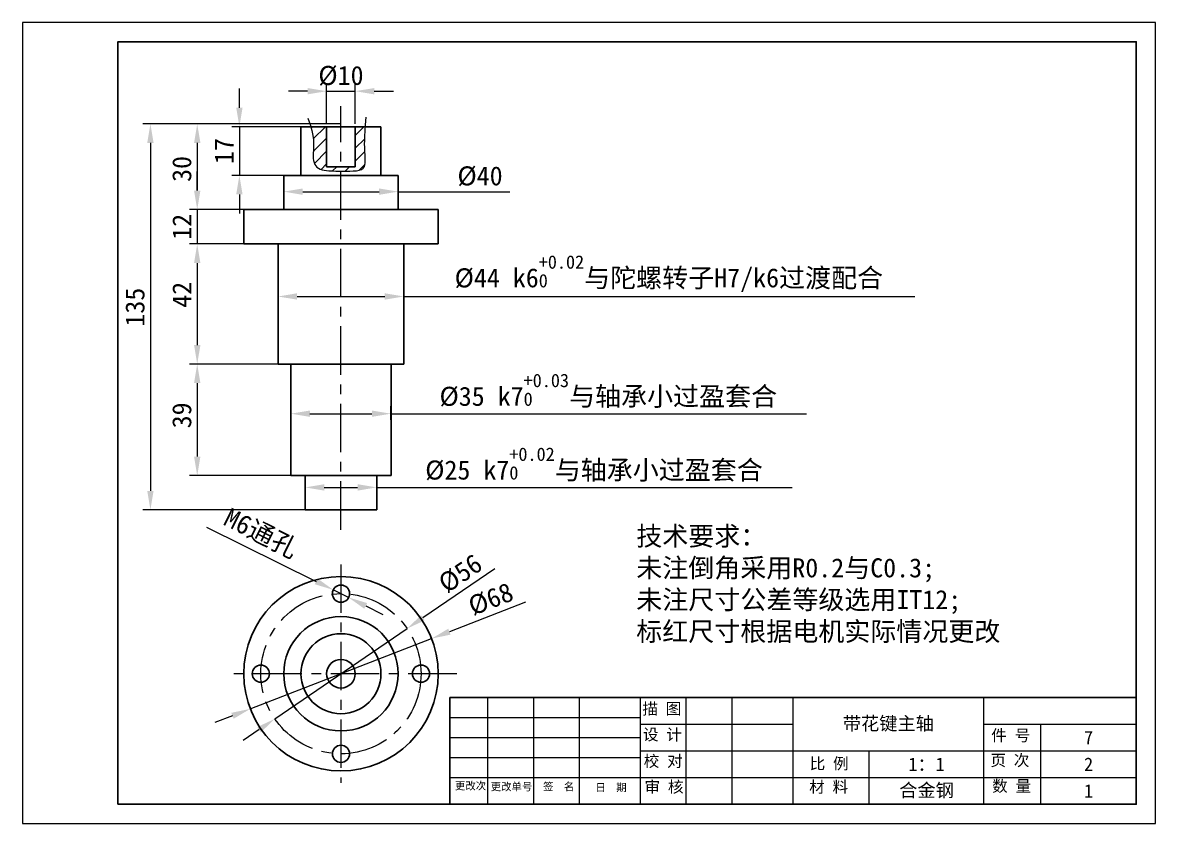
# Model space of a CAD drawing. Header units: millimetres. Extents: x -473 to 6267, y 319 to 3284.
# Drawn here: x 1335.9 to 1632.9, y 1849.4 to 2059.4 of the extents above; entities that cross this region are included whole.
import ezdxf

# ---------------------------------------------------------------- set-up
doc = ezdxf.new("R2010")
doc.units = ezdxf.units.MM
doc.linetypes.add('CENTERX2', pattern=[20.32, 12.7, -2.54, 2.54, -2.54])
for name, color, linetype in [('10', 7, 'Continuous'), ('SLD-0', 7, 'Continuous'), ('轮廓实线层', 170, 'Continuous')]:
    doc.layers.add(name, color=color, linetype=linetype)
for name, color, linetype, lineweight in [('3mm', 7, 'Continuous', 30), ('中心线层', 1, 'CENTERX2', 25), ('标题栏', 7, 'Continuous', 25)]:
    doc.layers.add(name, color=color, linetype=linetype, lineweight=lineweight)
doc.dimstyles.new('a3', dxfattribs={"dimtxt": 5, "dimasz": 5, "dimexe": 2, "dimexo": 0, "dimgap": 1.524, "dimtad": 1, "dimdec": 1, "dimzin": 0, "dimtxsty": 'Standard', "dimcen": 2.5, "dimazin": 0, "dimtp": 0.21, "dimtfac": 1, "dimtdec": 1, "dimtmove": 0, "dimatfit": 3, "dimfxl": 1, "dimtzin": 0, "dimarcsym": 0})

# ---------------------------------------------------------------- blocks, each defined once
blk = doc.blocks.new('*D56')
at = {"layer": 'Defpoints', "color": 0, "transparency": 16777216}
for p in [(1419.35, 2032.9), (1369.39, 1931.65), (1419.35, 1931.65)]:
    blk.add_point(p, dxfattribs=at)
at = {"layer": '轮廓实线层', "color": 0, "lineweight": -2, "transparency": 16777216}
for p, q in [((1419.35, 2032.9), (1367.39, 2032.9)), ((1369.39, 2027.9), (1369.39, 1936.65)), ((1419.35, 1931.65), (1367.39, 1931.65))]:
    blk.add_line(p, q, dxfattribs=at)
at = {"layer": '轮廓实线层', "color": 0, "transparency": 16777216}
for points in [[(1368.56, 2027.9), (1370.22, 2027.9), (1369.39, 2032.9)], [(1368.56, 1936.65), (1370.22, 1936.65), (1369.39, 1931.65)]]:
    blk.add_solid(points, dxfattribs=at)
at = {"layer": '轮廓实线层', "color": 0, "lineweight": -3, "transparency": 16777216, "insert": (1365.37, 1984.83), "char_height": 5, "attachment_point": 5, "rotation": 90}
blk.add_mtext('135', dxfattribs=at)
blk = doc.blocks.new('*D57')
at = {"layer": 'Defpoints', "color": 0, "transparency": 16777216}
for p in [(1419.35, 2032.9), (1381.66, 2010.4), (1419.35, 2010.4)]:
    blk.add_point(p, dxfattribs=at)
at = {"layer": '轮廓实线层', "color": 0, "lineweight": -2, "transparency": 16777216}
for p, q in [((1419.35, 2032.9), (1379.66, 2032.9)), ((1381.66, 2027.9), (1381.66, 2015.4)), ((1419.35, 2010.4), (1379.66, 2010.4))]:
    blk.add_line(p, q, dxfattribs=at)
at = {"layer": '轮廓实线层', "color": 0, "transparency": 16777216}
for points in [[(1380.83, 2027.9), (1382.5, 2027.9), (1381.66, 2032.9)], [(1380.83, 2015.4), (1382.5, 2015.4), (1381.66, 2010.4)]]:
    blk.add_solid(points, dxfattribs=at)
at = {"layer": '轮廓实线层', "color": 0, "lineweight": -3, "transparency": 16777216, "insert": (1377.64, 2021.08), "char_height": 5, "attachment_point": 5, "rotation": 90}
blk.add_mtext('30', dxfattribs=at)
blk = doc.blocks.new('*D58')
at = {"layer": 'Defpoints', "color": 0, "transparency": 16777216}
for p in [(1419.35, 2032.15), (1392.72, 2019.4), (1419.35, 2019.4)]:
    blk.add_point(p, dxfattribs=at)
at = {"layer": '轮廓实线层', "color": 0, "lineweight": -2, "transparency": 16777216}
for p, q in [((1392.72, 2037.15), (1392.72, 2042.15)), ((1419.35, 2032.15), (1390.72, 2032.15)), ((1392.72, 2032.15), (1392.72, 2019.4)), ((1419.35, 2019.4), (1390.72, 2019.4)), ((1392.72, 2014.4), (1392.72, 2009.4))]:
    blk.add_line(p, q, dxfattribs=at)
at = {"layer": '轮廓实线层', "color": 0, "transparency": 16777216}
for points in [[(1391.89, 2037.15), (1393.55, 2037.15), (1392.72, 2032.15)], [(1391.89, 2014.4), (1393.55, 2014.4), (1392.72, 2019.4)]]:
    blk.add_solid(points, dxfattribs=at)
at = {"layer": '轮廓实线层', "color": 0, "lineweight": -3, "transparency": 16777216, "insert": (1388.7, 2025.78), "char_height": 5, "attachment_point": 5, "rotation": 90}
blk.add_mtext('17', dxfattribs=at)
blk = doc.blocks.new('*D59')
at = {"layer": 'Defpoints', "color": 0, "transparency": 16777216}
for p in [(1393.85, 2010.4), (1381.66, 2001.4), (1393.85, 2001.4)]:
    blk.add_point(p, dxfattribs=at)
at = {"layer": '轮廓实线层', "color": 0, "lineweight": -2, "transparency": 16777216}
for p, q in [((1381.66, 2015.4), (1381.66, 2020.4)), ((1393.85, 2010.4), (1379.66, 2010.4)), ((1381.66, 2010.4), (1381.66, 2001.4)), ((1393.85, 2001.4), (1379.66, 2001.4)), ((1381.66, 1996.4), (1381.66, 1991.4))]:
    blk.add_line(p, q, dxfattribs=at)
at = {"layer": '轮廓实线层', "color": 0, "transparency": 16777216}
for points in [[(1380.83, 2015.4), (1382.5, 2015.4), (1381.66, 2010.4)], [(1380.83, 1996.4), (1382.5, 1996.4), (1381.66, 2001.4)]]:
    blk.add_solid(points, dxfattribs=at)
at = {"layer": '轮廓实线层', "color": 0, "lineweight": -3, "transparency": 16777216, "insert": (1377.64, 2005.9), "char_height": 5, "attachment_point": 5, "rotation": 90}
blk.add_mtext('12', dxfattribs=at)
blk = doc.blocks.new('*D60')
at = {"layer": 'Defpoints', "color": 0, "transparency": 16777216}
for p in [(1402.85, 2001.4), (1381.66, 1969.9), (1419.35, 1969.9)]:
    blk.add_point(p, dxfattribs=at)
at = {"layer": '轮廓实线层', "color": 0, "lineweight": -2, "transparency": 16777216}
for p, q in [((1402.85, 2001.4), (1379.66, 2001.4)), ((1381.66, 1996.4), (1381.66, 1974.9)), ((1419.35, 1969.9), (1379.66, 1969.9))]:
    blk.add_line(p, q, dxfattribs=at)
at = {"layer": '轮廓实线层', "color": 0, "transparency": 16777216}
for points in [[(1380.83, 1996.4), (1382.5, 1996.4), (1381.66, 2001.4)], [(1380.83, 1974.9), (1382.5, 1974.9), (1381.66, 1969.9)]]:
    blk.add_solid(points, dxfattribs=at)
at = {"layer": '轮廓实线层', "color": 0, "lineweight": -3, "transparency": 16777216, "insert": (1377.64, 1988.07), "char_height": 5, "attachment_point": 5, "rotation": 90}
blk.add_mtext('42', dxfattribs=at)
blk = doc.blocks.new('*D61')
at = {"layer": 'Defpoints', "color": 0, "transparency": 16777216}
for p in [(1406.22, 1969.9), (1381.66, 1940.65), (1406.22, 1940.65)]:
    blk.add_point(p, dxfattribs=at)
at = {"layer": '轮廓实线层', "color": 0, "lineweight": -2, "transparency": 16777216}
for p, q in [((1406.22, 1969.9), (1379.66, 1969.9)), ((1381.66, 1964.9), (1381.66, 1945.65)), ((1406.22, 1940.65), (1379.66, 1940.65))]:
    blk.add_line(p, q, dxfattribs=at)
at = {"layer": '轮廓实线层', "color": 0, "transparency": 16777216}
for points in [[(1380.83, 1964.9), (1382.5, 1964.9), (1381.66, 1969.9)], [(1380.83, 1945.65), (1382.5, 1945.65), (1381.66, 1940.65)]]:
    blk.add_solid(points, dxfattribs=at)
at = {"layer": '轮廓实线层', "color": 0, "lineweight": -3, "transparency": 16777216, "insert": (1377.64, 1956.45), "char_height": 5, "attachment_point": 5, "rotation": 90}
blk.add_mtext('39', dxfattribs=at)
blk = doc.blocks.new('*D62')
at = {"layer": 'Defpoints', "color": 0, "transparency": 16777216}
for p in [(1404.35, 2014.9), (1434.35, 2015.12), (1434.35, 2014.9)]:
    blk.add_point(p, dxfattribs=at)
at = {"layer": '轮廓实线层', "color": 0, "lineweight": -2, "transparency": 16777216}
for p, q in [((1404.35, 2014.9), (1404.35, 2017.12)), ((1434.35, 2014.9), (1434.35, 2017.12)), ((1409.35, 2015.12), (1429.35, 2015.12)), ((1434.35, 2015.12), (1463.59, 2015.12))]:
    blk.add_line(p, q, dxfattribs=at)
at = {"layer": '轮廓实线层', "color": 0, "transparency": 16777216}
for points in [[(1409.35, 2015.96), (1409.35, 2014.29), (1404.35, 2015.12)], [(1429.35, 2015.96), (1429.35, 2014.29), (1434.35, 2015.12)]]:
    blk.add_solid(points, dxfattribs=at)
at = {"layer": '轮廓实线层', "color": 0, "lineweight": -3, "transparency": 16777216, "insert": (1455.82, 2019.15), "char_height": 5, "attachment_point": 5}
blk.add_mtext('%%C40', dxfattribs=at)
blk = doc.blocks.new('*D63')
at = {"layer": 'Defpoints', "color": 0, "transparency": 16777216}
for p in [(1435.85, 1987.63), (1402.85, 1985.65), (1435.85, 1985.65)]:
    blk.add_point(p, dxfattribs=at)
at = {"layer": '轮廓实线层', "color": 0, "lineweight": -2, "transparency": 16777216}
for p, q in [((1402.85, 1985.65), (1402.85, 1989.63)), ((1407.85, 1987.63), (1430.85, 1987.63)), ((1435.85, 1985.65), (1435.85, 1989.63)), ((1435.85, 1987.63), (1569.82, 1987.63))]:
    blk.add_line(p, q, dxfattribs=at)
at = {"layer": '轮廓实线层', "color": 0, "transparency": 16777216}
for points in [[(1407.85, 1988.47), (1407.85, 1986.8), (1402.85, 1987.63)], [(1430.85, 1988.47), (1430.85, 1986.8), (1435.85, 1987.63)]]:
    blk.add_solid(points, dxfattribs=at)
at = {"layer": '轮廓实线层', "color": 0, "lineweight": -3, "transparency": 16777216, "insert": (1505.33, 1993.61), "char_height": 5, "width": 129.9716, "attachment_point": 5}
blk.add_mtext('%%C44 k6{\\H0.7x;\\S+0.02^ 0;\\fSimSun|b0|i0|c134|p54;\\H1.42857x;与陀螺转子H7/k6过渡配合}', dxfattribs=at)
blk = doc.blocks.new('*D64')
at = {"layer": 'Defpoints', "color": 0, "transparency": 16777216}
for p in [(1406.22, 1955.28), (1432.47, 1956.89), (1432.47, 1955.28)]:
    blk.add_point(p, dxfattribs=at)
at = {"layer": '轮廓实线层', "color": 0, "lineweight": -2, "transparency": 16777216}
for p, q in [((1406.22, 1955.28), (1406.22, 1958.89)), ((1432.47, 1955.28), (1432.47, 1958.89)), ((1411.22, 1956.89), (1427.47, 1956.89)), ((1432.47, 1956.89), (1541.42, 1956.89))]:
    blk.add_line(p, q, dxfattribs=at)
at = {"layer": '轮廓实线层', "color": 0, "transparency": 16777216}
for points in [[(1411.22, 1957.72), (1411.22, 1956.06), (1406.22, 1956.89)], [(1427.47, 1957.72), (1427.47, 1956.06), (1432.47, 1956.89)]]:
    blk.add_solid(points, dxfattribs=at)
at = {"layer": '轮廓实线层', "color": 0, "lineweight": -3, "transparency": 16777216, "insert": (1489.45, 1962.88), "char_height": 5, "width": 100.8493, "attachment_point": 5}
blk.add_mtext('%%C35 k7{\\H0.7x;\\S+0.03^ 0;\\fSimSun|b0|i0|c134|p54;\\H1.42857x;与轴承小过盈套合}', dxfattribs=at)
blk = doc.blocks.new('*D65')
at = {"layer": 'Defpoints', "color": 0, "transparency": 16777216}
for p in [(1428.72, 1937.56), (1409.97, 1936.15), (1428.72, 1936.15)]:
    blk.add_point(p, dxfattribs=at)
at = {"layer": '轮廓实线层', "color": 0, "lineweight": -2, "transparency": 16777216}
for p, q in [((1409.97, 1936.15), (1409.97, 1939.56)), ((1428.72, 1936.15), (1428.72, 1939.56)), ((1414.97, 1937.56), (1423.72, 1937.56)), ((1428.72, 1937.56), (1537.67, 1937.56))]:
    blk.add_line(p, q, dxfattribs=at)
at = {"layer": '轮廓实线层', "color": 0, "transparency": 16777216}
for points in [[(1414.97, 1938.39), (1414.97, 1936.72), (1409.97, 1937.56)], [(1423.72, 1938.39), (1423.72, 1936.72), (1428.72, 1937.56)]]:
    blk.add_solid(points, dxfattribs=at)
at = {"layer": '轮廓实线层', "color": 0, "lineweight": -3, "transparency": 16777216, "insert": (1485.7, 1943.54), "char_height": 5, "width": 117.112, "attachment_point": 5}
blk.add_mtext('%%C25 k7{\\H0.7x;\\S+0.02^ 0;\\fSimSun|b0|i0|c134|p54;\\H1.42857x;与轴承小过盈套合}', dxfattribs=at)
blk = doc.blocks.new('*D66')
at = {"layer": 'Defpoints', "color": 0, "transparency": 16777216}
for p in [(1443.12, 1897.91), (1395.57, 1879.47)]:
    blk.add_point(p, dxfattribs=at)
at = {"layer": '轮廓实线层', "color": 0, "lineweight": -2, "transparency": 16777216}
for p, q in [((1467.72, 1907.45), (1447.78, 1899.72)), ((1395.57, 1879.47), (1443.12, 1897.91)), ((1390.91, 1877.66), (1386.25, 1875.86))]:
    blk.add_line(p, q, dxfattribs=at)
at = {"layer": '轮廓实线层', "color": 0, "transparency": 16777216}
for points in [[(1447.48, 1900.49), (1448.09, 1898.94), (1443.12, 1897.91)], [(1390.61, 1878.44), (1391.21, 1876.89), (1395.57, 1879.47)]]:
    blk.add_solid(points, dxfattribs=at)
at = {"layer": '轮廓实线层', "color": 0, "lineweight": -3, "transparency": 16777216, "insert": (1458.63, 1908.24), "char_height": 5, "attachment_point": 5, "rotation": 21.1946}
blk.add_mtext('%%C68', dxfattribs=at)
blk = doc.blocks.new('*D82')
at = {"layer": 'Defpoints', "color": 0, "transparency": 16777216}
for p in [(1436.69, 1900.53), (1402.01, 1876.85)]:
    blk.add_point(p, dxfattribs=at)
at = {"layer": '轮廓实线层', "color": 0, "lineweight": -2, "transparency": 16777216}
for p, q in [((1459.69, 1916.24), (1440.82, 1903.35)), ((1402.01, 1876.85), (1436.69, 1900.53)), ((1397.88, 1874.03), (1393.75, 1871.21))]:
    blk.add_line(p, q, dxfattribs=at)
at = {"layer": '轮廓实线层', "color": 0, "transparency": 16777216}
for points in [[(1440.35, 1904.04), (1441.29, 1902.67), (1436.69, 1900.53)], [(1397.41, 1874.72), (1398.35, 1873.34), (1402.01, 1876.85)]]:
    blk.add_solid(points, dxfattribs=at)
at = {"layer": '轮廓实线层', "color": 0, "lineweight": -3, "transparency": 16777216, "insert": (1450.65, 1914.95), "char_height": 5, "attachment_point": 5, "rotation": 34.3321}
blk.add_mtext('%%C56', dxfattribs=at)
blk = doc.blocks.new('*D83')
at = {"layer": 'Defpoints', "color": 0, "transparency": 16777216}
for p in [(1417.33, 1910.69), (1421.36, 1908.69)]:
    blk.add_point(p, dxfattribs=at)
at = {"layer": '轮廓实线层', "color": 0, "lineweight": -2, "transparency": 16777216}
for p, q in [((1384.13, 1927.12), (1412.85, 1912.91)), ((1421.36, 1908.69), (1417.33, 1910.69)), ((1425.84, 1906.47), (1430.33, 1904.26))]:
    blk.add_line(p, q, dxfattribs=at)
at = {"layer": '轮廓实线层', "color": 0, "transparency": 16777216}
for points in [[(1413.22, 1913.65), (1412.48, 1912.16), (1417.33, 1910.69)], [(1426.21, 1907.22), (1425.47, 1905.73), (1421.36, 1908.69)]]:
    blk.add_solid(points, dxfattribs=at)
at = {"layer": '轮廓实线层', "color": 0, "lineweight": -3, "transparency": 16777216, "insert": (1398.35, 1925.37), "char_height": 5, "attachment_point": 5, "rotation": 333.6639}
blk.add_mtext('M6{\\fSimSun|b0|i0|c134|p54;通孔}', dxfattribs=at)
blk = doc.blocks.new('*D84')
at = {"layer": 'Defpoints', "color": 0, "transparency": 16777216}
for p in [(1423.1, 2041.47), (1415.6, 2032.9), (1423.1, 2032.9)]:
    blk.add_point(p, dxfattribs=at)
at = {"layer": '轮廓实线层', "color": 0, "lineweight": -2, "transparency": 16777216}
for p, q in [((1415.6, 2032.9), (1415.6, 2043.47)), ((1423.1, 2032.9), (1423.1, 2043.47)), ((1410.6, 2041.47), (1405.6, 2041.47)), ((1415.6, 2041.47), (1423.1, 2041.47)), ((1428.1, 2041.47), (1433.1, 2041.47))]:
    blk.add_line(p, q, dxfattribs=at)
at = {"layer": '轮廓实线层', "color": 0, "transparency": 16777216}
for points in [[(1410.6, 2042.3), (1410.6, 2040.64), (1415.6, 2041.47)], [(1428.1, 2042.3), (1428.1, 2040.64), (1423.1, 2041.47)]]:
    blk.add_solid(points, dxfattribs=at)
at = {"layer": '轮廓实线层', "color": 0, "lineweight": -3, "transparency": 16777216, "insert": (1419.35, 2045.49), "char_height": 5, "attachment_point": 5}
blk.add_mtext('%%C10', dxfattribs=at)

msp = doc.modelspace()

# ---------------------------------------------------------------- hatches: boundary and pattern name
at = {"layer": '轮廓实线层', "lineweight": -3}
h = msp.add_hatch(dxfattribs=at)
h.set_pattern_fill('ANSI31', color=5, scale=0.75)
h.set_pattern_definition([(45, (3878.9326, 2926.5233), (-1.683798, 1.683798), [])])
h.paths.add_polyline_path([(1425.768, 2032.152), (1423.097, 2032.152), (1423.097, 2021.652), (1419.347, 2021.652), (1419.347, 2020.521), (1419.414, 2020.52), (1419.481, 2020.519), (1419.548, 2020.519), (1419.613, 2020.518), (1419.679, 2020.518), (1419.744, 2020.517), (1419.809, 2020.517), (1419.873, 2020.516), (1419.937, 2020.516), (1420, 2020.515), (1420.063, 2020.515), (1420.126, 2020.515), (1420.189, 2020.515), (1420.251, 2020.514), (1420.313, 2020.514), (1420.374, 2020.514), (1420.436, 2020.514), (1420.497, 2020.514), (1420.558, 2020.514), (1420.619, 2020.514), (1420.68, 2020.514), (1420.74, 2020.514), (1420.801, 2020.514), (1420.861, 2020.515), (1420.922, 2020.515), (1420.982, 2020.515), (1421.042, 2020.515), (1421.102, 2020.516), (1421.162, 2020.516), (1421.222, 2020.517), (1421.282, 2020.517), (1421.343, 2020.518), (1421.403, 2020.518), (1421.463, 2020.519), (1421.524, 2020.52), (1421.584, 2020.52), (1421.645, 2020.521), (1421.706, 2020.522), (1421.767, 2020.523), (1421.828, 2020.524), (1421.889, 2020.524), (1421.951, 2020.525), (1422.012, 2020.527), (1422.074, 2020.528), (1422.135, 2020.529), (1422.197, 2020.531), (1422.259, 2020.532), (1422.32, 2020.534), (1422.382, 2020.536), (1422.443, 2020.538), (1422.505, 2020.54), (1422.566, 2020.542), (1422.627, 2020.545), (1422.688, 2020.547), (1422.749, 2020.55), (1422.81, 2020.553), (1422.871, 2020.557), (1422.931, 2020.56), (1422.991, 2020.564), (1423.051, 2020.568), (1423.11, 2020.573), (1423.169, 2020.577), (1423.228, 2020.582), (1423.287, 2020.588), (1423.345, 2020.593), (1423.402, 2020.599), (1423.46, 2020.605), (1423.517, 2020.612), (1423.573, 2020.619), (1423.629, 2020.626), (1423.684, 2020.634), (1423.739, 2020.642), (1423.793, 2020.65), (1423.847, 2020.659), (1423.9, 2020.668), (1423.953, 2020.678), (1424.005, 2020.688), (1424.056, 2020.699), (1424.107, 2020.71), (1424.157, 2020.721), (1424.206, 2020.733), (1424.255, 2020.745), (1424.302, 2020.758), (1424.349, 2020.772), (1424.395, 2020.786), (1424.441, 2020.8), (1424.485, 2020.815), (1424.529, 2020.831), (1424.572, 2020.847), (1424.613, 2020.863), (1424.654, 2020.881), (1424.694, 2020.899), (1424.733, 2020.917), (1424.771, 2020.936), (1424.808, 2020.956), (1424.845, 2020.976), (1424.88, 2020.997), (1424.914, 2021.018), (1424.947, 2021.04), (1424.979, 2021.063), (1425.01, 2021.086), (1425.041, 2021.11), (1425.07, 2021.134), (1425.099, 2021.159), (1425.127, 2021.184), (1425.153, 2021.21), (1425.179, 2021.236), (1425.205, 2021.263), (1425.229, 2021.291), (1425.253, 2021.319), (1425.276, 2021.347), (1425.298, 2021.376), (1425.319, 2021.405), (1425.339, 2021.435), (1425.359, 2021.465), (1425.378, 2021.495), (1425.397, 2021.526), (1425.415, 2021.558), (1425.432, 2021.589), (1425.448, 2021.621), (1425.464, 2021.654), (1425.479, 2021.687), (1425.494, 2021.72), (1425.508, 2021.754), (1425.521, 2021.788), (1425.534, 2021.822), (1425.546, 2021.857), (1425.558, 2021.892), (1425.569, 2021.927), (1425.579, 2021.963), (1425.59, 2021.998), (1425.599, 2022.035), (1425.608, 2022.071), (1425.617, 2022.108), (1425.626, 2022.145), (1425.633, 2022.182), (1425.641, 2022.219), (1425.648, 2022.257), (1425.655, 2022.295), (1425.661, 2022.333), (1425.667, 2022.371), (1425.672, 2022.41), (1425.678, 2022.448), (1425.682, 2022.487), (1425.687, 2022.526), (1425.691, 2022.565), (1425.696, 2022.604), (1425.699, 2022.644), (1425.703, 2022.683), (1425.706, 2022.723), (1425.709, 2022.763), (1425.712, 2022.803), (1425.715, 2022.843), (1425.717, 2022.883), (1425.72, 2022.923), (1425.722, 2022.964), (1425.724, 2023.004), (1425.725, 2023.045), (1425.727, 2023.087), (1425.728, 2023.128), (1425.729, 2023.17), (1425.73, 2023.212), (1425.731, 2023.255), (1425.731, 2023.297), (1425.732, 2023.34), (1425.732, 2023.384), (1425.732, 2023.428), (1425.732, 2023.472), (1425.732, 2023.517), (1425.731, 2023.562), (1425.73, 2023.608), (1425.73, 2023.654), (1425.729, 2023.7), (1425.728, 2023.747), (1425.726, 2023.795), (1425.725, 2023.843), (1425.724, 2023.892), (1425.722, 2023.941), (1425.72, 2023.991), (1425.718, 2024.042), (1425.716, 2024.093), (1425.714, 2024.145), (1425.712, 2024.197), (1425.709, 2024.25), (1425.707, 2024.304), (1425.704, 2024.359), (1425.701, 2024.414), (1425.699, 2024.471), (1425.696, 2024.527), (1425.693, 2024.585), (1425.689, 2024.644), (1425.686, 2024.703), (1425.683, 2024.763), (1425.679, 2024.824), (1425.676, 2024.886), (1425.672, 2024.949), (1425.668, 2025.013), (1425.665, 2025.078), (1425.661, 2025.144), (1425.657, 2025.21), (1425.653, 2025.278), (1425.649, 2025.347), (1425.645, 2025.416), (1425.64, 2025.487), (1425.636, 2025.559), (1425.632, 2025.632), (1425.628, 2025.706), (1425.623, 2025.781), (1425.619, 2025.858), (1425.614, 2025.936), (1425.61, 2026.015), (1425.606, 2026.096), (1425.602, 2026.179), (1425.597, 2026.263), (1425.593, 2026.35), (1425.59, 2026.439), (1425.586, 2026.53), (1425.583, 2026.623), (1425.579, 2026.718), (1425.576, 2026.816), (1425.574, 2026.916), (1425.571, 2027.02), (1425.569, 2027.126), (1425.567, 2027.235), (1425.566, 2027.347), (1425.565, 2027.462), (1425.564, 2027.58), (1425.564, 2027.702), (1425.564, 2027.827), (1425.565, 2027.955), (1425.566, 2028.088), (1425.568, 2028.224), (1425.571, 2028.364), (1425.573, 2028.508), (1425.577, 2028.656), (1425.581, 2028.808), (1425.586, 2028.965), (1425.591, 2029.126), (1425.597, 2029.291), (1425.604, 2029.462), (1425.612, 2029.637), (1425.62, 2029.816), (1425.629, 2030.001), (1425.639, 2030.191), (1425.649, 2030.386), (1425.661, 2030.586), (1425.673, 2030.792), (1425.687, 2031.003), (1425.701, 2031.219), (1425.716, 2031.442), (1425.732, 2031.67), (1425.749, 2031.904), (1425.767, 2032.144)])
h.paths.add_polyline_path([(1415.597, 2032.152), (1411.449, 2032.152), (1411.462, 2032.109), (1411.506, 2031.956), (1411.548, 2031.805), (1411.589, 2031.655), (1411.628, 2031.508), (1411.665, 2031.362), (1411.701, 2031.219), (1411.735, 2031.077), (1411.768, 2030.936), (1411.798, 2030.798), (1411.828, 2030.661), (1411.856, 2030.526), (1411.882, 2030.393), (1411.907, 2030.261), (1411.931, 2030.131), (1411.953, 2030.002), (1411.975, 2029.876), (1411.994, 2029.75), (1412.013, 2029.627), (1412.03, 2029.504), (1412.046, 2029.384), (1412.061, 2029.264), (1412.075, 2029.147), (1412.088, 2029.03), (1412.099, 2028.916), (1412.11, 2028.802), (1412.12, 2028.69), (1412.129, 2028.58), (1412.136, 2028.471), (1412.143, 2028.363), (1412.149, 2028.256), (1412.155, 2028.151), (1412.159, 2028.047), (1412.163, 2027.944), (1412.166, 2027.843), (1412.168, 2027.742), (1412.17, 2027.643), (1412.171, 2027.545), (1412.171, 2027.449), (1412.171, 2027.353), (1412.17, 2027.259), (1412.169, 2027.165), (1412.168, 2027.073), (1412.166, 2026.982), (1412.163, 2026.892), (1412.16, 2026.803), (1412.157, 2026.714), (1412.154, 2026.627), (1412.15, 2026.541), (1412.146, 2026.456), (1412.142, 2026.372), (1412.138, 2026.288), (1412.133, 2026.206), (1412.129, 2026.124), (1412.124, 2026.043), (1412.12, 2025.963), (1412.115, 2025.884), (1412.11, 2025.806), (1412.106, 2025.728), (1412.101, 2025.651), (1412.097, 2025.575), (1412.093, 2025.5), (1412.089, 2025.425), (1412.085, 2025.351), (1412.082, 2025.277), (1412.079, 2025.205), (1412.076, 2025.132), (1412.073, 2025.061), (1412.071, 2024.99), (1412.07, 2024.919), (1412.068, 2024.85), (1412.067, 2024.78), (1412.067, 2024.712), (1412.066, 2024.644), (1412.066, 2024.576), (1412.067, 2024.509), (1412.068, 2024.443), (1412.069, 2024.377), (1412.071, 2024.312), (1412.073, 2024.247), (1412.076, 2024.184), (1412.079, 2024.12), (1412.083, 2024.057), (1412.087, 2023.995), (1412.091, 2023.934), (1412.096, 2023.873), (1412.101, 2023.812), (1412.107, 2023.752), (1412.113, 2023.693), (1412.12, 2023.634), (1412.127, 2023.576), (1412.135, 2023.519), (1412.143, 2023.462), (1412.152, 2023.406), (1412.161, 2023.35), (1412.171, 2023.295), (1412.181, 2023.24), (1412.191, 2023.186), (1412.203, 2023.133), (1412.214, 2023.08), (1412.227, 2023.028), (1412.239, 2022.977), (1412.253, 2022.926), (1412.267, 2022.875), (1412.281, 2022.825), (1412.296, 2022.776), (1412.312, 2022.728), (1412.328, 2022.679), (1412.345, 2022.632), (1412.362, 2022.585), (1412.38, 2022.539), (1412.398, 2022.493), (1412.417, 2022.448), (1412.437, 2022.404), (1412.457, 2022.36), (1412.478, 2022.316), (1412.5, 2022.273), (1412.522, 2022.231), (1412.545, 2022.19), (1412.568, 2022.149), (1412.592, 2022.108), (1412.617, 2022.069), (1412.642, 2022.029), (1412.668, 2021.991), (1412.694, 2021.953), (1412.722, 2021.915), (1412.75, 2021.878), (1412.778, 2021.842), (1412.808, 2021.806), (1412.838, 2021.771), (1412.868, 2021.737), (1412.9, 2021.703), (1412.932, 2021.669), (1412.964, 2021.637), (1412.998, 2021.604), (1413.032, 2021.573), (1413.067, 2021.542), (1413.103, 2021.511), (1413.139, 2021.482), (1413.176, 2021.452), (1413.214, 2021.424), (1413.253, 2021.396), (1413.292, 2021.368), (1413.332, 2021.341), (1413.373, 2021.315), (1413.415, 2021.289), (1413.457, 2021.264), (1413.5, 2021.24), (1413.544, 2021.216), (1413.589, 2021.192), (1413.634, 2021.17), (1413.68, 2021.147), (1413.727, 2021.126), (1413.775, 2021.104), (1413.823, 2021.084), (1413.872, 2021.064), (1413.921, 2021.044), (1413.971, 2021.025), (1414.022, 2021.006), (1414.073, 2020.988), (1414.125, 2020.971), (1414.177, 2020.954), (1414.23, 2020.937), (1414.284, 2020.921), (1414.338, 2020.905), (1414.392, 2020.89), (1414.447, 2020.875), (1414.502, 2020.861), (1414.558, 2020.847), (1414.615, 2020.834), (1414.671, 2020.821), (1414.728, 2020.808), (1414.786, 2020.796), (1414.844, 2020.784), (1414.902, 2020.772), (1414.961, 2020.761), (1415.02, 2020.751), (1415.079, 2020.74), (1415.139, 2020.73), (1415.199, 2020.721), (1415.259, 2020.712), (1415.319, 2020.703), (1415.38, 2020.694), (1415.441, 2020.686), (1415.502, 2020.678), (1415.563, 2020.67), (1415.624, 2020.663), (1415.686, 2020.656), (1415.748, 2020.649), (1415.81, 2020.643), (1415.872, 2020.637), (1415.934, 2020.631), (1415.996, 2020.625), (1416.058, 2020.62), (1416.121, 2020.615), (1416.183, 2020.61), (1416.246, 2020.605), (1416.308, 2020.601), (1416.371, 2020.597), (1416.433, 2020.593), (1416.495, 2020.589), (1416.558, 2020.585), (1416.62, 2020.582), (1416.682, 2020.579), (1416.745, 2020.576), (1416.807, 2020.573), (1416.869, 2020.57), (1416.93, 2020.567), (1416.992, 2020.565), (1417.053, 2020.563), (1417.115, 2020.561), (1417.176, 2020.559), (1417.237, 2020.557), (1417.297, 2020.555), (1417.358, 2020.553), (1417.418, 2020.552), (1417.478, 2020.55), (1417.537, 2020.549), (1417.597, 2020.548), (1417.656, 2020.546), (1417.714, 2020.545), (1417.773, 2020.544), (1417.831, 2020.543), (1417.888, 2020.542), (1417.945, 2020.541), (1418.002, 2020.54), (1418.058, 2020.539), (1418.114, 2020.538), (1418.17, 2020.537), (1418.225, 2020.536), (1418.28, 2020.535), (1418.334, 2020.535), (1418.388, 2020.534), (1418.441, 2020.533), (1418.495, 2020.532), (1418.547, 2020.531), (1418.6, 2020.53), (1418.652, 2020.53), (1418.704, 2020.529), (1418.755, 2020.528), (1418.806, 2020.527), (1418.857, 2020.527), (1418.907, 2020.526), (1418.957, 2020.525), (1419.007, 2020.525), (1419.056, 2020.524), (1419.105, 2020.524), (1419.154, 2020.523), (1419.203, 2020.522), (1419.251, 2020.522), (1419.299, 2020.521), (1419.347, 2020.521), (1419.347, 2021.652), (1415.597, 2021.652)])

# ---------------------------------------------------------------- linework, layer by layer
at = {"layer": '10'}
msp.add_lwpolyline([(1335.887, 1849.449), (1632.887, 1849.449), (1632.887, 2059.449), (1335.887, 2059.449)], close=True, dxfattribs=at)
at = {"layer": '3mm'}
for p, q in [((1408.847, 2032.152), (1408.847, 2019.402)), ((1408.847, 2032.152), (1419.347, 2032.152)), ((1419.347, 2032.152), (1429.847, 2032.152)), ((1429.847, 2019.402), (1429.847, 2032.152)), ((1404.347, 2019.402), (1404.347, 2010.402)), ((1404.347, 2019.402), (1419.347, 2019.402)), ((1419.347, 2019.402), (1434.347, 2019.402)), ((1434.347, 2010.402), (1434.347, 2019.402)), ((1393.847, 2010.402), (1393.847, 2001.402)), ((1444.847, 2010.402), (1393.847, 2010.402)), ((1444.847, 2001.402), (1393.847, 2001.402)), ((1402.847, 2001.402), (1402.847, 1969.902)), ((1435.847, 1969.902), (1435.847, 2001.402)), ((1435.847, 1969.902), (1402.847, 1969.902)), ((1406.222, 1969.902), (1406.222, 1940.652)), ((1432.472, 1940.652), (1432.472, 1969.902)), ((1432.472, 1940.652), (1406.222, 1940.652)), ((1409.972, 1940.652), (1409.972, 1931.652)), ((1428.722, 1931.652), (1428.722, 1940.652)), ((1428.722, 1931.652), (1409.972, 1931.652)), ((1447.887, 1882.449), (1447.887, 1854.449)), ((1447.887, 1882.449), (1627.887, 1882.449))]:
    msp.add_line(p, q, dxfattribs=at)
at = {"layer": '3mm', "lineweight": 30}
for p, q in [((1415.597, 2032.152), (1415.597, 2021.652)), ((1423.097, 2032.152), (1423.097, 2021.652)), ((1415.597, 2021.652), (1419.347, 2021.652)), ((1423.097, 2021.652), (1419.347, 2021.652))]:
    msp.add_line(p, q, dxfattribs=at)
at = {"layer": '3mm', "linetype": 'Continuous'}
msp.add_line((1444.847, 2001.402), (1444.847, 2010.402), dxfattribs=at)
at = {"layer": '3mm'}
msp.add_lwpolyline([(1360.887, 1854.449), (1627.887, 1854.449), (1627.887, 2054.449), (1360.887, 2054.449)], close=True, dxfattribs=at)
for centre, radius in [((1419.347, 1888.691), 25.5), ((1419.347, 1909.691), 2.25), ((1419.347, 1888.691), 15), ((1419.347, 1888.691), 10.5), ((1419.347, 1888.691), 3.75), ((1398.347, 1888.691), 2.25), ((1440.347, 1888.691), 2.25), ((1419.347, 1867.691), 2.25)]:
    msp.add_circle(centre, radius, dxfattribs=at)
at = {"layer": '3mm', "lineweight": -3}
msp.add_open_spline([(1410.657, 2034.411), (1412.597, 2029.582), (1411.698, 2024.514), (1412.618, 2020.653), (1418.468, 2020.522), (1421.612, 2020.499), (1425.3, 2020.612), (1425.82, 2022.669), (1425.659, 2025.065), (1425.442, 2028.97), (1425.985, 2034.655)], degree=3, dxfattribs=at)
at = {"layer": 'Defpoints'}
for p, q in [((1627.887, 1854.449), (1627.887, 1882.449)), ((1447.887, 1854.449), (1627.887, 1854.449))]:
    msp.add_line(p, q, dxfattribs=at)
at = {"layer": '中心线层'}
for p, q in [((1419.347, 1926.469), (1419.347, 2037.539)), ((1419.347, 1917.361), (1419.347, 1860.073)), ((1449.696, 1888.691), (1390.257, 1888.691))]:
    msp.add_line(p, q, dxfattribs=at)
at = {"layer": '中心线层', "lineweight": -3}
msp.add_circle((1419.347, 1888.691), 21, dxfattribs=at)
at = {"layer": '标题栏'}
for p, q in [((1457.887, 1854.449), (1457.887, 1882.449)), ((1469.887, 1854.449), (1469.887, 1882.449)), ((1481.887, 1854.449), (1481.887, 1882.449)), ((1497.887, 1854.449), (1497.887, 1882.449)), ((1509.887, 1854.449), (1509.887, 1882.449)), ((1521.887, 1854.449), (1521.887, 1882.449)), ((1537.887, 1854.449), (1537.887, 1882.449)), ((1587.887, 1854.449), (1587.887, 1882.449)), ((1447.887, 1877.199), (1497.887, 1877.199)), ((1497.887, 1875.449), (1537.887, 1875.449)), ((1587.887, 1875.449), (1627.887, 1875.449)), ((1602.887, 1854.449), (1602.887, 1875.449)), ((1447.887, 1871.949), (1497.887, 1871.949)), ((1497.887, 1868.449), (1537.887, 1868.449)), ((1537.887, 1868.449), (1587.887, 1868.449)), ((1557.887, 1854.449), (1557.887, 1868.449)), ((1587.887, 1868.449), (1627.887, 1868.449)), ((1447.887, 1866.699), (1497.887, 1866.699)), ((1447.887, 1861.449), (1627.887, 1861.449))]:
    msp.add_line(p, q, dxfattribs=at)

# ---------------------------------------------------------------- texts
at = {"layer": 'SLD-0', "linetype": 'Continuous', "lineweight": -3, "insert": (1496.778, 1927.294), "char_height": 5, "attachment_point": 1}
msp.add_mtext_dynamic_manual_height_columns('{\\fSimSun|b0|i0|c134|p54;技术要求：\\P未注倒角采用R0.2与C0.3;\\P未注尺寸公差等级选用IT12;\\P标\\C1;红尺寸\\C256;根据\\C242;\\c2564301;电机实际情况\\C256;更改}', width=122.83668, gutter_width=17.5, heights=[0], dxfattribs=at)
at = {"layer": '标题栏', "attachment_point": 1}
for s, insert, char_height, width in [('{\\fSimSun|b0|i0|c134|p54; 描 图}', (1496.331, 1880.998), 3, 12.20894), ('{\\fSimSun|b0|i0|c134|p54;设 计}', (1498.511, 1874.243), 3, 11.99092), ('{\\fSimSun|b0|i0|c134|p54;件 号}', (1589.86, 1874.025), 3, 14.17108), ('{\\fSimSun|b0|i0|c134|p54;校 对}', (1498.729, 1867.27), 3, 11.99092), ('{\\fSimSun|b0|i0|c134|p54;比 例}', (1542.242, 1866.648), 3, 12.20893), ('{\\fSimSun|b0|i0|c134|p54;页 次}', (1589.642, 1867.487), 3, 14.60712), ('{\\fSimSun|b0|i0|c134|p54;更改次}', (1449.243, 1860.296), 2, 9.37414), ('{\\fSimSun|b0|i0|c134|p54;更改单号}', (1458.614, 1860.079), 2, 12.42695), ('{\\fSimSun|b0|i0|c134|p54;签  名}', (1472.349, 1860.079), 2, 11.99092), ('{\\fSimSun|b0|i0|c134|p54;日  期}', (1486.084, 1859.861), 2, 16.13323), ('{\\fSimSun|b0|i0|c134|p54;审 核}', (1498.947, 1860.514), 3, 12.20893), ('{\\fSimSun|b0|i0|c134|p54;材 料}', (1542.114, 1860.514), 3, 18.09539), ('{\\fSimSun|b0|i0|c134|p54;数 量}', (1590.078, 1860.732), 3, 14.60712)]:
    msp.add_mtext(s, dxfattribs=dict(at, insert=insert, char_height=char_height, width=width))
at = {"layer": '标题栏', "linetype": 'Continuous', "lineweight": -3, "char_height": 3.5, "attachment_point": 5}
for s, width, insert in [('{\\fSimSun|b0|i0|c134|p54;带花键主轴}', 50, (1562.887, 1875.449)), ('7', 25, (1615.387, 1871.949)), ('{\\fSimSun|b0|i0|c134|p54;1：1}', 30, (1572.887, 1864.949)), ('2', 25, (1615.387, 1864.949)), ('{\\fSimSun|b0|i0|c134|p54;合金钢}', 30, (1572.887, 1857.949)), ('1', 25, (1615.387, 1857.949))]:
    msp.add_mtext_dynamic_manual_height_columns(s, width=width, gutter_width=17.5, heights=[0], dxfattribs=dict(at, insert=insert))

# ---------------------------------------------------------------- dimensions: what is measured, and where the dimension line sits
at = {"layer": '轮廓实线层', "color": 1, "lineweight": -3}
dim = msp.add_linear_dim(base=(1423.097, 2041.47), p1=(1415.597, 2032.902), p2=(1423.097, 2032.902), text='%%C10', dimstyle='a3', dxfattribs=at)
dim.commit()
dim.dimension.update_dxf_attribs({"geometry": '*D84', "text_midpoint": (1419.347, 2041.47), "dimtype": 160})
at = {"layer": '轮廓实线层', "lineweight": -3}
for base, p1, p2, text, picture, middle in [((1392.721, 2019.402), (1419.347, 2032.152), (1419.347, 2019.402), '17', '*D58', (1392.721, 2025.777)), ((1369.389, 1931.652), (1419.347, 2032.902), (1419.347, 1931.652), '135', '*D56', (1369.389, 1984.831)), ((1381.665, 2010.402), (1419.347, 2032.902), (1419.347, 2010.402), '30', '*D57', (1381.665, 2021.081)), ((1381.665, 2001.402), (1393.847, 2010.402), (1393.847, 2001.402), '12', '*D59', (1381.665, 2005.902)), ((1381.665, 1969.902), (1402.847, 2001.402), (1419.347, 1969.902), '42', '*D60', (1381.665, 1988.072)), ((1381.665, 1940.652), (1406.222, 1969.902), (1406.222, 1940.652), '39', '*D61', (1381.665, 1956.452))]:
    dim = msp.add_linear_dim(base=base, p1=p1, p2=p2, angle=90, text=text, dimstyle='a3', dxfattribs=at)
    dim.commit()
    dim.dimension.update_dxf_attribs({"geometry": picture, "text_midpoint": middle, "dimtype": 160})
for base, p1, p2, text, picture, middle in [((1434.347, 2015.122), (1404.347, 2014.902), (1434.347, 2014.902), '%%C40', '*D62', (1455.819, 2015.122)), ((1435.847, 1987.635), (1402.847, 1985.652), (1435.847, 1985.652), '%%C44 k6{\\H0.7x;\\S+0.02^ 0;\\fSimSun|b0|i0|c134|p54;\\H1.42857x;与陀螺转子H7/k6过渡配合}', '*D63', (1505.334, 1987.635)), ((1432.472, 1956.891), (1406.222, 1955.277), (1432.472, 1955.277), '%%C35 k7{\\H0.7x;\\S+0.03^ 0;\\fSimSun|b0|i0|c134|p54;\\H1.42857x;与轴承小过盈套合}', '*D64', (1489.446, 1956.891)), ((1428.722, 1937.557), (1409.972, 1936.152), (1428.722, 1936.152), '%%C25 k7{\\H0.7x;\\S+0.02^ 0;\\fSimSun|b0|i0|c134|p54;\\H1.42857x;与轴承小过盈套合}', '*D65', (1485.696, 1937.557))]:
    dim = msp.add_linear_dim(base=base, p1=p1, p2=p2, text=text, dimstyle='a3', dxfattribs=at)
    dim.commit()
    dim.dimension.update_dxf_attribs({"geometry": picture, "text_midpoint": middle, "dimtype": 160})
for p1, p2, text, picture, middle in [((1421.363, 1908.692), (1417.33, 1910.689), 'M6{\\fSimSun|b0|i0|c134|p54;通孔}', '*D83', (1398.352, 1925.368)), ((1395.572, 1879.471), (1443.122, 1897.91), '%%C68', '*D66', (1458.627, 1908.238))]:
    dim = msp.add_diameter_dim_2p(p1=p1, p2=p2, text=text, dimstyle='a3', dxfattribs=at)
    dim.commit()
    dim.dimension.update_dxf_attribs({"geometry": picture, "text_midpoint": middle})
dim = msp.add_diameter_dim_2p(p1=(1402.005, 1876.847), p2=(1436.688, 1900.534), text='%%C56', dimstyle='a3', dxfattribs=at)
dim.commit()
dim.dimension.update_dxf_attribs({"geometry": '*D82', "text_midpoint": (1452.923, 1911.622), "dimtype": 163})

doc.saveas('drawing.dxf')
